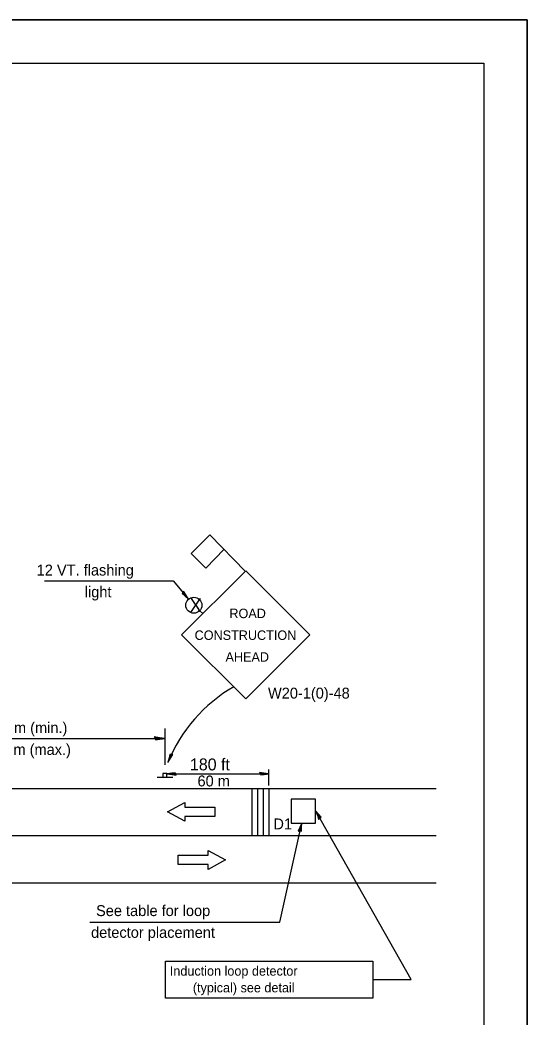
# Model space of a CAD drawing. Extents: x 1577055 to 1577735, y 1509071 to 1509511.
# Drawn here: x 1577617.8 to 1577735, y 1509281 to 1509511.5 of the extents above; entities that cross this region are included whole.
import ezdxf

# ---------------------------------------------------------------- set-up
doc = ezdxf.new("R2010")
doc.units = 0
for name, color, linetype in [('Alignment_EX_20 Centerline', 7, 'Continuous'), ('Design_PR_Roadway Dimensions', 7, 'Continuous'), ('Level 48', 7, 'Continuous'), ('Lighting_EX_Above Ground Items', 7, 'Continuous'), ('Sheets_50 Reference Boundary', 7, 'Continuous'), ('Sheets_General Details', 7, 'Continuous'), ('Sheets_Printer Plotting Border', 7, 'Continuous'), ('Stage_Construction Traffic Control', 7, 'Continuous'), ('Topo_Advertising Sign', 7, 'Continuous'), ('Topo_EOP', 7, 'Continuous')]:
    doc.layers.add(name, color=color, linetype=linetype)

msp = doc.modelspace()

# ---------------------------------------------------------------- linework, layer by layer
at = {"layer": 'Alignment_EX_20 Centerline'}
msp.add_line((1577339.45, 1509322.97), (1577713.95, 1509322.97), dxfattribs=at)
at = {"layer": 'Design_PR_Roadway Dimensions'}
for p, q in [((1577623.47, 1509381.88), (1577653.18, 1509381.88)), ((1577653.18, 1509381.88), (1577656.7, 1509377.61)), ((1577651.3, 1509339.3), (1577651.3, 1509347.75)), ((1577586.46, 1509345.43), (1577651.33, 1509345.43)), ((1577651.77, 1509337.26), (1577675.3, 1509337.26)), ((1577675.3, 1509334.59), (1577675.3, 1509338.26)), ((1577708.16, 1509289.69), (1577686.19, 1509328.65)), ((1577677.83, 1509303), (1577682.89, 1509325.84)), ((1577633.9, 1509303), (1577677.83, 1509303)), ((1577699.36, 1509289.69), (1577708.16, 1509289.69))]:
    msp.add_line(p, q, dxfattribs=at)
for points in [[(1577649.03, 1509345.46), (1577649.11, 1509345.12), (1577650.08, 1509345.27), (1577651.33, 1509345.43), (1577649.99, 1509345.61), (1577648.83, 1509345.82), (1577649.03, 1509345.46), (1577649.13, 1509345.24), (1577650.49, 1509345.43), (1577649.01, 1509345.69), (1577649.23, 1509345.4), (1577649.85, 1509345.44), (1577649.25, 1509345.53)], [(1577652.73, 1509341.71), (1577652.44, 1509341.76), (1577652.24, 1509340.95), (1577651.96, 1509339.91), (1577652.54, 1509340.9), (1577653.08, 1509341.76), (1577652.73, 1509341.71), (1577652.52, 1509341.7), (1577652.24, 1509340.57), (1577652.92, 1509341.66), (1577652.62, 1509341.58), (1577652.45, 1509341.07), (1577652.71, 1509341.52)], [(1577653.73, 1509337.23), (1577653.66, 1509337.52), (1577652.84, 1509337.39), (1577651.77, 1509337.26), (1577652.91, 1509337.1), (1577653.9, 1509336.93), (1577653.73, 1509337.23), (1577653.64, 1509337.42), (1577652.49, 1509337.25), (1577653.75, 1509337.03), (1577653.56, 1509337.28), (1577653.03, 1509337.25), (1577653.54, 1509337.17)], [(1577673.34, 1509337.28), (1577673.41, 1509336.99), (1577674.24, 1509337.12), (1577675.3, 1509337.26), (1577674.17, 1509337.41), (1577673.17, 1509337.59), (1577673.34, 1509337.28), (1577673.43, 1509337.09), (1577674.59, 1509337.26), (1577673.32, 1509337.48), (1577673.51, 1509337.23), (1577674.04, 1509337.26), (1577673.53, 1509337.34)]]:
    msp.add_lwpolyline(points, dxfattribs=at)
for points in [[(1577686.8, 1509326.7), (1577687.06, 1509327.03), (1577687.35, 1509327.27), (1577686.83, 1509327.86), (1577686.19, 1509328.65), (1577686.54, 1509327.62)], [(1577682.05, 1509323.98), (1577682.46, 1509324.05), (1577682.84, 1509324.03), (1577682.85, 1509324.82), (1577682.89, 1509325.84), (1577682.47, 1509324.84)]]:
    msp.add_lwpolyline(points, close=True, dxfattribs=at)
msp.add_arc((1577685.27, 1509326.27), 35.99, 120.1817, 157.7354, dxfattribs=at)
at = {"layer": 'Level 48'}
msp.add_lwpolyline([(1577054.97, 1509511.49), (1577734.97, 1509511.49), (1577734.97, 1509071.49), (1577054.97, 1509071.49)], close=True, dxfattribs=at)
at = {"layer": 'Lighting_EX_Above Ground Items'}
for points in [[(1577662.78, 1509327.38), (1577655.87, 1509327.38), (1577655.87, 1509326.29), (1577651.87, 1509328.47), (1577655.87, 1509330.65), (1577655.87, 1509329.56), (1577662.78, 1509329.56)], [(1577654.36, 1509318.45), (1577661.27, 1509318.45), (1577661.27, 1509319.54), (1577665.27, 1509317.36), (1577661.27, 1509315.17), (1577661.27, 1509316.27), (1577654.36, 1509316.27)]]:
    msp.add_lwpolyline(points, close=True, dxfattribs=at)
at = {"layer": 'Sheets_50 Reference Boundary'}
msp.add_lwpolyline([(1577094.97, 1509501.49), (1577724.97, 1509501.49), (1577724.97, 1509101.49), (1577094.97, 1509101.49)], close=True, dxfattribs=at)
at = {"layer": 'Sheets_General Details'}
for p, q in [((1577734.97, 1509511.49), (1577054.97, 1509511.49)), ((1577734.97, 1509071.49), (1577734.97, 1509511.49))]:
    msp.add_line(p, q, dxfattribs=at)
msp.add_lwpolyline([(1577094.97, 1509501.49), (1577724.97, 1509501.49), (1577724.97, 1509081.49), (1577094.97, 1509081.49)], close=True, dxfattribs=at)
at = {"layer": 'Sheets_Printer Plotting Border'}
msp.add_lwpolyline([(1577054.97, 1509071.49), (1577734.97, 1509071.49), (1577734.97, 1509511.49), (1577054.97, 1509511.49)], close=True, dxfattribs=at)
at = {"layer": 'Stage_Construction Traffic Control'}
for p, q in [((1577659.37, 1509374.93), (1577660.02, 1509374.28)), ((1577671.37, 1509333.88), (1577671.37, 1509322.97)), ((1577672.68, 1509333.88), (1577672.68, 1509322.97)), ((1577673.99, 1509333.88), (1577673.99, 1509322.97)), ((1577675.3, 1509333.88), (1577675.3, 1509322.97))]:
    msp.add_line(p, q, dxfattribs=at)
for points in [[(1577665, 1509389.14), (1577660.71, 1509384.79), (1577657.32, 1509388.18), (1577661.64, 1509392.5), (1577669.89, 1509384.04)], [(1577669.81, 1509384.03), (1577655.12, 1509369.38), (1577669.97, 1509354.61), (1577684.74, 1509369.38), (1577669.99, 1509384.14)], [(1577655.48, 1509379.14), (1577655.3, 1509378.9), (1577655.92, 1509378.34), (1577656.7, 1509377.61), (1577656.1, 1509378.59), (1577655.6, 1509379.47), (1577655.48, 1509379.14), (1577655.39, 1509378.95), (1577656.25, 1509378.16), (1577655.62, 1509379.28), (1577655.54, 1509378.97), (1577655.91, 1509378.59), (1577655.64, 1509379.03)]]:
    msp.add_lwpolyline(points, dxfattribs=at)
for points in [[(1577680.49, 1509325.84), (1577686.07, 1509325.84), (1577686.07, 1509331.42), (1577680.49, 1509331.42)], [(1577699.36, 1509285.44), (1577651.4, 1509285.44), (1577651.4, 1509293.93), (1577699.36, 1509293.93)]]:
    msp.add_lwpolyline(points, close=True, dxfattribs=at)
msp.add_circle((1577657.96, 1509376.21), 1.85, dxfattribs=at)
at = {"layer": 'Topo_Advertising Sign'}
msp.add_line((1577649.48, 1509336.45), (1577653.12, 1509336.45), dxfattribs=at)
msp.add_lwpolyline([(1577650.78, 1509337.36), (1577650.78, 1509336.45), (1577651.69, 1509336.45), (1577651.69, 1509337.36)], close=True, dxfattribs=at)
at = {"layer": 'Topo_EOP'}
for p, q in [((1577103.15, 1509333.88), (1577713.95, 1509333.88)), ((1577103.15, 1509312.06), (1577713.95, 1509312.06))]:
    msp.add_line(p, q, dxfattribs=at)

# ---------------------------------------------------------------- texts
at = {"layer": 'Design_PR_Roadway Dimensions'}
for s, height, p in [('500 ft/150 m (min.)', 2.5175, (1577600.48, 1509346.66)), ('1000 ft/300 m (max.)', 2.5175, (1577598.49, 1509341.62)), ('180 ft', 2.76, (1577657.06, 1509338.05)), ('60 m', 2.517, (1577658.81, 1509334.35)), ('See table for loop', 2.5175, (1577635.36, 1509304.38)), ('detector placement', 2.5175, (1577634.21, 1509299.35))]:
    msp.add_text(s, height=height, dxfattribs=at).set_placement(p)
at = {"layer": 'Stage_Construction Traffic Control'}
for s, height, p in [('12 VT. flashing', 2.5175, (1577621.64, 1509383.09)), ('light', 2.517, (1577632.75, 1509378.06)), ('X', 3.18, (1577656.97, 1509374.62)), ('ROAD', 2.182, (1577666.18, 1509373.24)), ('CONSTRUCTION', 2.1818, (1577658.14, 1509368.21)), ('AHEAD', 2.182, (1577665.28, 1509363.17)), ('W20-1(0)-48', 2.5175, (1577675.1, 1509354.65)), ('D1', 2.517, (1577676.35, 1509324.42)), ('Induction loop detector', 2.1818, (1577652.41, 1509290.61)), ('(typical) see detail', 2.1818, (1577657.73, 1509286.75))]:
    msp.add_text(s, height=height, dxfattribs=at).set_placement(p)

doc.saveas('drawing.dxf')
